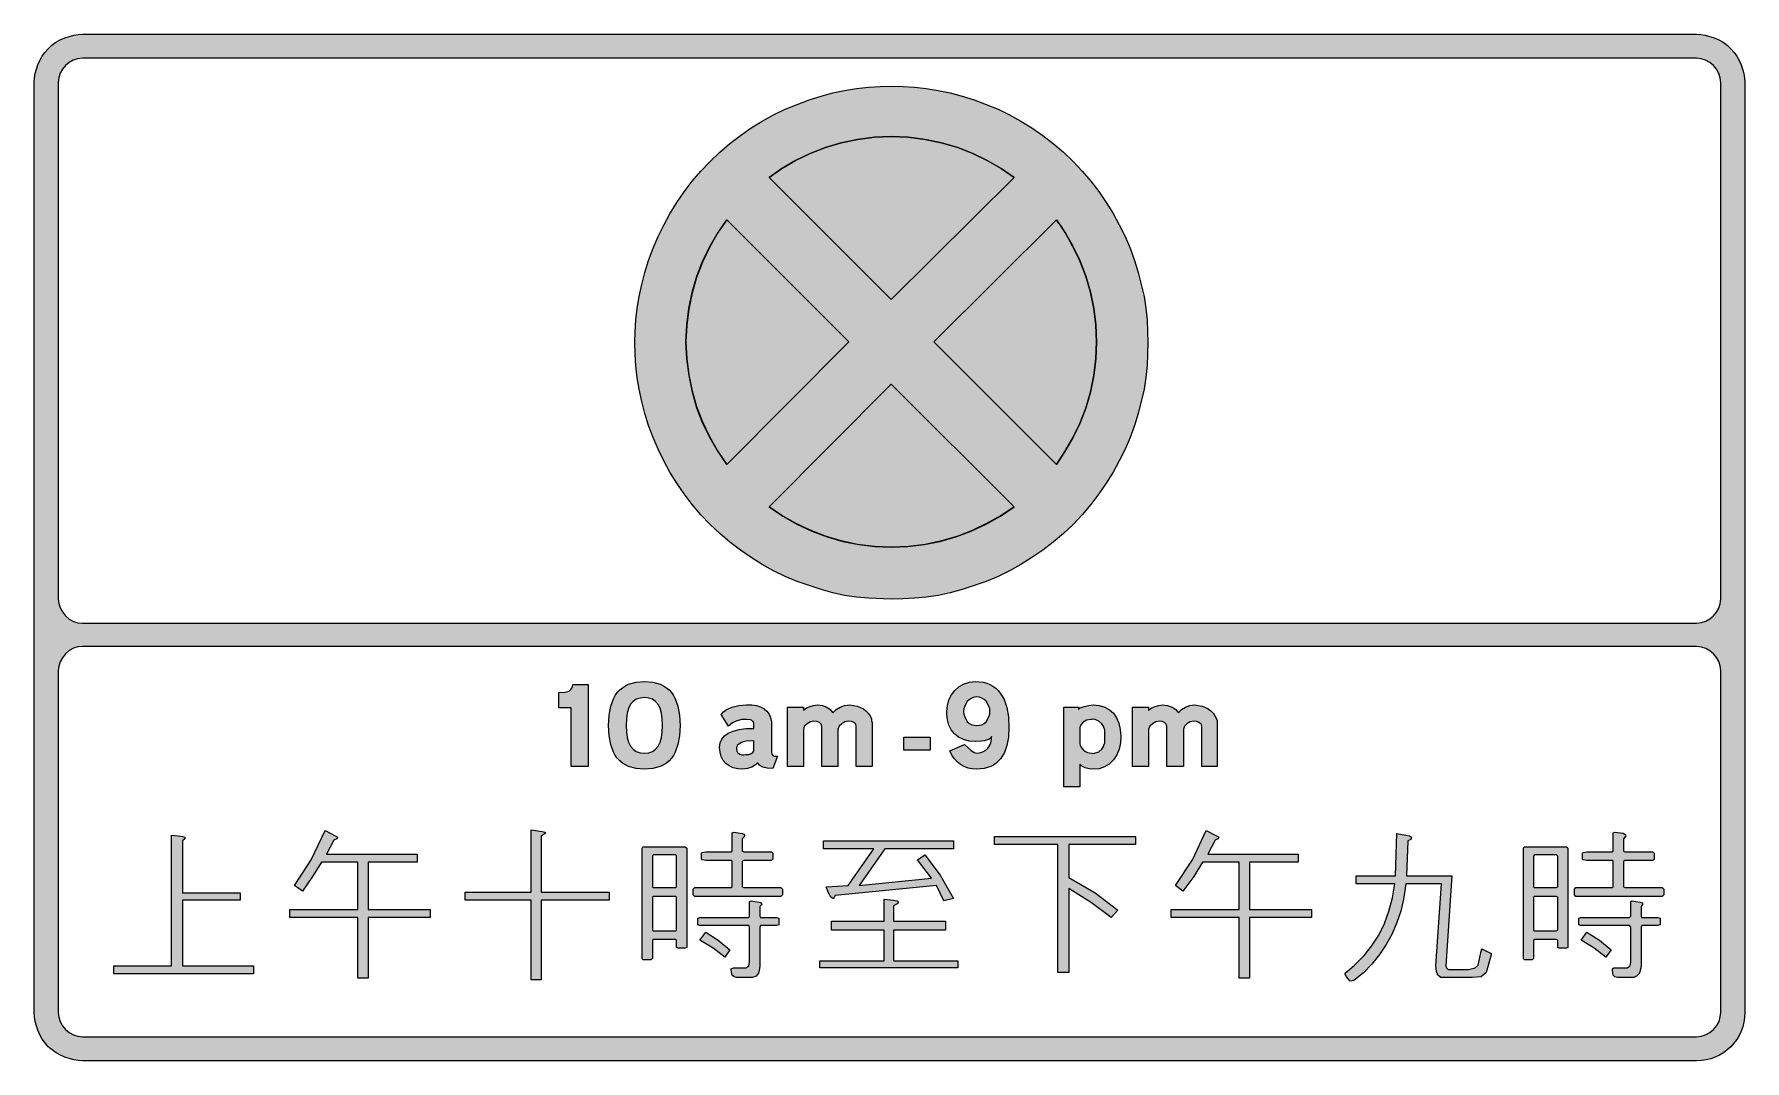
# Model space of a CAD drawing. Header units: metres. Extents: x 74 to 495, y 10 to 262.
import ezdxf

# ---------------------------------------------------------------- set-up
doc = ezdxf.new("R2010")
doc.units = ezdxf.units.M
for name, color, linetype, true_color in [('FILL_BLACK_000000', 7, 'Continuous', 0x000000), ('FILL_PINK_E1E1E1', 7, 'Continuous', 0xe1e1e1), ('STROKE_BLACK_000000', 7, 'Continuous', 0x000000)]:
    doc.layers.add(name, color=color, linetype=linetype, true_color=true_color)

msp = doc.modelspace()

# ---------------------------------------------------------------- hatches: boundary and pattern name
at = {"layer": 'FILL_BLACK_000000', "true_color": 0x000000}
h = msp.add_hatch(color=7, dxfattribs=at)
h.dxf.hatch_style = 1
h.paths.add_polyline_path([(485.64, 262.19), (487.8, 261.54), (488.95, 261.07), (490.01, 260.46), (490.99, 259.72), (491.94, 258.84), (492.71, 257.97), (493.4, 257), (493.99, 255.95), (494.46, 254.88), (495.11, 252.72), (495.3, 251.64), (495.36, 250.56), (495.36, 21.42), (495.3, 20.22), (495.13, 19.06), (494.85, 17.94), (494.46, 16.85), (493.97, 15.81), (493.39, 14.81), (491.94, 12.96), (490.09, 11.51), (489.09, 10.93), (488.05, 10.44), (486.96, 10.05), (485.84, 9.77), (484.68, 9.6), (483.48, 9.54), (85.86, 9.54), (84.78, 9.6), (83.7, 9.79), (81.54, 10.44), (80.46, 10.91), (79.4, 11.5), (77.4, 12.96), (75.94, 14.9), (75.35, 15.95), (74.88, 17.1), (74.23, 19.26), (74.04, 20.34), (73.98, 21.42), (73.98, 250.56), (74.04, 251.64), (74.23, 252.72), (74.88, 254.88), (75.35, 255.95), (75.94, 257), (76.63, 257.97), (77.4, 258.84), (78.35, 259.72), (79.34, 260.46), (80.39, 261.07), (81.54, 261.54), (83.7, 262.19), (84.78, 262.38), (85.86, 262.44), (483.48, 262.44), (484.56, 262.38), (485.64, 262.19)])
h.paths.add_polyline_path([(83.59, 256.01), (82.59, 255.44), (81.72, 254.7), (80.91, 253.83), (80.35, 252.83), (80.02, 251.74), (79.92, 250.56), (79.92, 123.3), (80.02, 122.22), (80.35, 121.16), (80.91, 120.14), (81.72, 119.16), (82.62, 118.35), (83.66, 117.79), (84.76, 117.46), (85.86, 117.36), (483.48, 117.36), (484.66, 117.49), (485.75, 117.86), (486.75, 118.42), (487.62, 119.16), (488.43, 120.03), (488.99, 121.03), (489.32, 122.12), (489.42, 123.3), (489.42, 250.56), (489.32, 251.66), (488.99, 252.77), (488.43, 253.8), (487.62, 254.7), (486.72, 255.51), (485.69, 256.07), (484.58, 256.4), (483.48, 256.5), (85.86, 256.5), (84.68, 256.37), (83.59, 256.01)], flags=16)
h.paths.add_polyline_path([(84.76, 111.5), (83.66, 111.17), (82.62, 110.61), (81.72, 109.8), (80.91, 108.82), (80.35, 107.8), (80.02, 106.74), (79.92, 105.66), (79.92, 21.42), (80.02, 20.32), (80.35, 19.22), (80.91, 18.18), (81.72, 17.28), (82.62, 16.47), (83.66, 15.91), (84.76, 15.58), (85.86, 15.48), (483.48, 15.48), (484.58, 15.58), (485.69, 15.91), (486.72, 16.47), (487.62, 17.28), (488.1, 17.72), (488.48, 18.2), (489.06, 19.26), (489.31, 20.34), (489.42, 21.42), (489.42, 105.66), (489.32, 106.84), (488.99, 107.93), (488.43, 108.93), (487.62, 109.8), (486.75, 110.54), (485.75, 111.11), (484.66, 111.47), (483.48, 111.6), (85.86, 111.6), (84.76, 111.5)], flags=16)
h = msp.add_hatch(color=7, dxfattribs=at)
h.dxf.hatch_style = 1
h.paths.add_polyline_path([(345.89, 169.02), (345, 166.05), (343.98, 163.08), (342.7, 160.2), (341.28, 157.35), (339.73, 154.56), (338.04, 151.83), (336.22, 149.17), (334.26, 146.58), (332.17, 144.07), (329.94, 141.66), (327.53, 139.43), (325.02, 137.31), (322.43, 135.34), (319.77, 133.49), (317.04, 131.79), (314.25, 130.24), (311.4, 128.85), (308.52, 127.62), (302.58, 125.64), (299.61, 124.84), (296.64, 124.2), (293.7, 123.76), (290.81, 123.48), (287.96, 123.34), (285.12, 123.3), (279.5, 123.48), (276.56, 123.76), (273.6, 124.2), (270.73, 124.84), (267.82, 125.64), (261.9, 127.62), (258.96, 128.85), (256.1, 130.24), (253.3, 131.79), (250.58, 133.49), (247.94, 135.34), (245.37, 137.31), (242.88, 139.43), (240.48, 141.66), (238.19, 144.07), (236.06, 146.58), (234.08, 149.17), (232.25, 151.83), (230.57, 154.56), (229.04, 157.35), (227.66, 160.2), (226.44, 163.08), (225.32, 166.05), (224.39, 169.02), (223.63, 171.99), (223.02, 174.96), (222.55, 177.82), (222.21, 180.72), (222.01, 183.62), (221.94, 186.48), (222.01, 189.24), (222.21, 192.08), (222.55, 194.96), (223.02, 197.82), (223.63, 200.79), (224.39, 203.76), (225.32, 206.73), (226.44, 209.7), (227.66, 212.58), (229.04, 215.43), (230.57, 218.22), (232.25, 220.95), (234.08, 223.61), (236.06, 226.2), (238.19, 228.71), (240.48, 231.12), (242.88, 233.41), (245.37, 235.54), (247.94, 237.52), (250.58, 239.36), (253.3, 241.03), (256.1, 242.56), (258.96, 243.94), (261.9, 245.16), (264.87, 246.28), (267.82, 247.21), (270.73, 247.97), (273.6, 248.58), (276.56, 249.05), (279.5, 249.39), (282.36, 249.59), (285.12, 249.66), (287.96, 249.59), (290.81, 249.39), (293.7, 249.05), (296.64, 248.58), (299.61, 247.97), (302.58, 247.21), (305.55, 246.28), (308.52, 245.16), (311.4, 243.94), (314.25, 242.56), (317.04, 241.03), (319.77, 239.36), (322.43, 237.52), (325.02, 235.54), (327.53, 233.41), (329.94, 231.12), (332.17, 228.72), (334.26, 226.23), (336.22, 223.66), (338.04, 221.02), (339.73, 218.3), (341.28, 215.5), (342.7, 212.64), (343.98, 209.7), (345, 206.73), (345.89, 203.76), (347.4, 197.82), (347.84, 194.96), (348.12, 192.08), (348.3, 186.48), (348.26, 183.64), (348.12, 180.79), (347.84, 177.9), (347.4, 174.96), (345.89, 169.02)])
h.paths.add_polyline_path([(297.52, 235.65), (293.45, 236.5), (289.3, 237.05), (285.12, 237.24), (280.94, 237.05), (276.82, 236.5), (272.79, 235.65), (268.92, 234.54), (265.11, 233.06), (261.52, 231.32), (258.16, 229.35), (255.06, 227.16), (285.12, 197.1), (315.36, 227.16), (312.16, 229.35), (308.77, 231.32), (305.21, 233.06), (301.5, 234.54), (297.52, 235.65)], flags=16)
h.paths.add_polyline_path([(240.31, 209.9), (238.58, 206.26), (237.15, 202.5), (236.02, 198.64), (235.2, 194.7), (234.71, 190.7), (234.54, 186.66), (234.71, 182.57), (235.2, 178.54), (236.02, 174.59), (237.15, 170.73), (238.58, 166.97), (240.31, 163.32), (242.33, 159.8), (244.62, 156.42), (274.68, 186.66), (244.62, 216.72), (242.33, 213.39), (240.31, 209.9)], flags=16)
h.paths.add_polyline_path([(261.88, 141.7), (265.52, 140), (269.28, 138.6), (273.14, 137.5), (277.08, 136.72), (281.08, 136.24), (285.12, 136.08), (289.21, 136.24), (293.24, 136.72), (297.19, 137.5), (301.05, 138.6), (304.81, 140), (308.46, 141.7), (311.98, 143.69), (315.36, 145.98), (285.12, 176.22), (255.06, 145.98), (258.39, 143.69), (261.88, 141.7)], flags=16)
h.paths.add_polyline_path([(329.81, 163.01), (331.52, 166.57), (333, 170.28), (334.18, 174.26), (335.03, 178.34), (335.53, 182.48), (335.7, 186.66), (335.53, 190.81), (335.03, 194.9), (334.18, 198.91), (333, 202.86), (331.52, 206.62), (329.76, 210.24), (327.96, 213.66), (326.88, 215.28), (326.34, 216), (325.98, 216.36), (325.98, 216.54), (325.8, 216.54), (325.8, 216.72), (295.56, 186.66), (325.8, 156.42), (327.89, 159.62), (329.81, 163.01)], flags=16)
h = msp.add_hatch(color=7, dxfattribs=at)
h.dxf.hatch_style = 1
h.paths.add_polyline_path([(203.22, 96.48), (203.22, 100.26), (204.68, 100.37), (205.74, 100.62), (206.11, 100.92), (206.39, 101.3), (206.58, 101.73), (206.64, 102.24), (210.42, 102.24), (210.42, 82.08), (206.28, 82.08), (206.28, 96.48), (203.22, 96.48)])
h = msp.add_hatch(color=7, dxfattribs=at)
h.dxf.hatch_style = 1
h.paths.add_polyline_path([(216, 96.89), (216.68, 98.74), (217.11, 99.54), (217.62, 100.26), (218.2, 100.89), (218.86, 101.44), (219.6, 101.91), (220.41, 102.29), (222.23, 102.79), (224.28, 102.96), (226.33, 102.79), (228.15, 102.29), (228.96, 101.91), (229.7, 101.44), (230.36, 100.89), (230.94, 100.26), (231.45, 99.54), (231.89, 98.74), (232.56, 96.89), (232.97, 94.69), (233.1, 92.16), (232.97, 89.63), (232.56, 87.44), (231.89, 85.58), (231.45, 84.78), (230.94, 84.06), (230.36, 83.43), (229.7, 82.88), (228.96, 82.41), (228.15, 82.04), (226.33, 81.53), (224.28, 81.36), (222.23, 81.53), (220.41, 82.04), (219.6, 82.41), (218.86, 82.88), (218.2, 83.43), (217.62, 84.06), (217.11, 84.78), (216.68, 85.58), (216, 87.44), (215.6, 89.63), (215.46, 92.16), (215.6, 94.69), (216, 96.89)])
h.paths.add_polyline_path([(220.05, 89.19), (220.4, 88.02), (220.88, 87.05), (221.51, 86.3), (222.29, 85.76), (223.21, 85.43), (224.28, 85.32), (225.35, 85.43), (226.27, 85.76), (227.05, 86.3), (227.68, 87.05), (228.16, 88.02), (228.51, 89.19), (228.71, 90.57), (228.78, 92.16), (228.71, 93.8), (228.51, 95.2), (228.16, 96.38), (227.68, 97.34), (227.05, 98.07), (226.27, 98.59), (225.35, 98.9), (224.28, 99), (223.24, 98.9), (222.3, 98.6), (221.5, 98.09), (220.86, 97.38), (220.39, 96.36), (220.05, 95.18), (219.85, 93.79), (219.78, 92.16), (219.85, 90.57), (220.05, 89.19)], flags=16)
h = msp.add_hatch(color=7, dxfattribs=at)
h.dxf.hatch_style = 1
h.paths.add_polyline_path([(298.93, 97.05), (299.32, 98.46), (299.94, 99.73), (300.78, 100.8), (301.82, 101.75), (303.03, 102.42), (304.37, 102.83), (305.82, 102.96), (307.74, 102.79), (308.61, 102.57), (309.42, 102.26), (310.16, 101.86), (310.83, 101.37), (311.43, 100.77), (311.94, 100.08), (312.45, 99.35), (312.89, 98.53), (313.56, 96.59), (313.97, 94.28), (314.1, 91.62), (313.97, 89.27), (313.6, 87.21), (312.97, 85.45), (312.1, 83.99), (310.98, 82.85), (310.33, 82.4), (309.62, 82.03), (308.02, 81.53), (306.18, 81.36), (305.07, 81.44), (304.03, 81.66), (303.06, 82.02), (302.18, 82.53), (301.37, 83.17), (300.66, 83.94), (300.04, 84.84), (299.52, 85.86), (303.12, 87.48), (303.93, 86.69), (304.74, 86.04), (305.55, 85.48), (306.36, 85.32), (307.13, 85.49), (307.82, 85.75), (308.41, 86.1), (308.88, 86.58), (309.31, 87.14), (309.6, 87.84), (309.76, 88.65), (309.78, 89.46), (309.71, 89.19), (309.49, 88.94), (309.1, 88.73), (308.52, 88.56), (307.95, 88.35), (307.31, 88.25), (305.82, 88.2), (304.28, 88.32), (302.9, 88.69), (301.7, 89.27), (300.69, 90.07), (299.88, 91.06), (299.29, 92.22), (298.92, 93.56), (298.8, 95.04), (298.8, 95.58), (298.93, 97.05)])
h.paths.add_polyline_path([(309.17, 96.91), (308.52, 98.1), (307.98, 98.57), (307.42, 98.91), (306.82, 99.11), (306.18, 99.18), (305.54, 99.11), (304.94, 98.91), (304.38, 98.57), (303.84, 98.1), (303.19, 96.91), (303, 96.25), (302.94, 95.58), (303, 94.91), (303.19, 94.25), (303.84, 93.06), (304.38, 92.62), (304.94, 92.34), (305.54, 92.2), (306.18, 92.16), (306.82, 92.2), (307.42, 92.34), (307.98, 92.62), (308.52, 93.06), (309.17, 94.25), (309.36, 94.91), (309.42, 95.58), (309.36, 96.25), (309.17, 96.91)], flags=16)
h = msp.add_hatch(color=7, dxfattribs=at)
h.dxf.hatch_style = 1
h.paths.add_polyline_path([(251.28, 92.7), (251.1, 93.11), (250.92, 93.24), (250.64, 93.45), (250.34, 93.56), (249.48, 93.6), (248.27, 93.6), (247.1, 93.33), (245.99, 92.79), (244.98, 91.98), (243.18, 94.86), (243.75, 95.47), (244.4, 95.96), (245.1, 96.35), (245.88, 96.66), (247.55, 97.07), (249.48, 97.2), (250.76, 97.19), (251.9, 97.03), (252.9, 96.73), (253.76, 96.28), (254.45, 95.68), (255, 94.95), (255.38, 94.07), (255.6, 93.06), (255.6, 85.5), (255.65, 85.14), (255.96, 84.78), (256.37, 84.62), (257.04, 84.6), (255.96, 81.54), (254.5, 81.65), (253.44, 81.9), (252.96, 82.09), (252.61, 82.37), (252.18, 82.98), (251.67, 82.42), (250.79, 81.9), (249.7, 81.51), (248.58, 81.36), (247.3, 81.45), (246.16, 81.72), (245.18, 82.17), (244.35, 82.78), (243.69, 83.55), (243.21, 84.47), (242.92, 85.55), (242.82, 86.76), (242.95, 87.84), (243.36, 88.78), (244.03, 89.59), (244.96, 90.25), (246.15, 90.77), (247.6, 91.14), (249.31, 91.36), (251.28, 91.44), (251.28, 91.98), (251.28, 92.7)])
h.paths.add_polyline_path([(249.39, 88.25), (248.65, 88.08), (248.04, 87.84), (247.23, 87.28), (247.03, 86.95), (246.96, 86.58), (247.1, 85.82), (247.26, 85.52), (247.5, 85.32), (247.83, 85.09), (248.27, 84.94), (248.77, 84.89), (249.3, 84.96), (250.01, 85.02), (250.56, 85.21), (250.97, 85.49), (251.28, 85.86), (251.28, 88.38), (249.39, 88.25)], flags=16)
h = msp.add_hatch(color=7, dxfattribs=at)
h.dxf.hatch_style = 1
h.paths.add_polyline_path([(276.35, 92.48), (275.96, 92.88), (275.34, 93.14), (274.5, 93.24), (273.68, 93.06), (272.9, 92.59), (272.3, 91.95), (271.98, 91.26), (271.98, 82.08), (268.02, 82.08), (268.02, 91.98), (267.86, 92.48), (267.44, 92.88), (266.81, 93.14), (266.04, 93.24), (265.19, 93.06), (264.38, 92.59), (263.76, 91.95), (263.58, 91.6), (263.52, 91.26), (263.52, 82.08), (259.56, 82.08), (259.56, 96.66), (263.52, 96.66), (263.52, 95.94), (264.26, 96.46), (265.14, 96.84), (265.97, 97.09), (266.94, 97.2), (268.19, 97.07), (269.24, 96.68), (270.08, 96.06), (270.72, 95.22), (271.57, 96.06), (272.52, 96.68), (273.61, 97.07), (274.86, 97.2), (276.72, 96.89), (277.52, 96.61), (278.24, 96.23), (278.87, 95.76), (279.42, 95.2), (279.88, 94.54), (280.26, 93.78), (280.26, 93.42), (280.26, 93.24), (280.35, 93.08), (280.44, 93.06), (280.44, 92.7), (280.44, 82.08), (276.48, 82.08), (276.48, 91.98), (276.35, 92.48)])
h = msp.add_hatch(color=7, dxfattribs=at)
h.dxf.hatch_style = 1
h.paths.add_polyline_path([(327.6, 77.04), (327.6, 96.66), (331.2, 96.66), (331.2, 96.12), (331.65, 96.48), (332.64, 96.84), (333.79, 97.09), (334.8, 97.2), (336.33, 97.07), (337.69, 96.67), (338.86, 96.03), (339.84, 95.15), (340.61, 94.04), (341.18, 92.72), (341.52, 91.19), (341.64, 89.46), (341.54, 87.85), (341.21, 86.31), (340.65, 84.9), (339.84, 83.7), (338.8, 82.65), (337.61, 81.92), (336.32, 81.5), (334.98, 81.36), (333.89, 81.46), (332.87, 81.72), (332.04, 82.12), (331.56, 82.62), (331.56, 77.04), (327.6, 77.04)])
h.paths.add_polyline_path([(331.81, 86.85), (332.46, 86.04), (332.92, 85.7), (333.45, 85.48), (334.44, 85.32), (334.77, 85.25), (335.21, 85.3), (336.24, 85.68), (337.01, 86.33), (337.5, 87.12), (337.5, 87.3), (337.68, 87.84), (337.68, 91.08), (337.5, 91.62), (337.5, 91.8), (337.01, 92.59), (336.24, 93.24), (335.3, 93.62), (334.92, 93.67), (334.62, 93.6), (334.26, 93.6), (333.23, 93.42), (332.37, 92.95), (331.78, 92.31), (331.56, 91.62), (331.56, 87.66), (331.62, 87.26), (331.81, 86.85)], flags=16)
h = msp.add_hatch(color=7, dxfattribs=at)
h.dxf.hatch_style = 1
h.paths.add_polyline_path([(365.4, 92.7), (365.4, 82.08), (361.62, 82.08), (361.62, 91.98), (361.44, 92.52), (361.17, 92.63), (360.9, 92.88), (360.34, 93.13), (359.64, 93.24), (358.71, 93.06), (357.91, 92.59), (357.34, 91.95), (357.12, 91.26), (357.12, 82.08), (352.98, 82.08), (352.98, 91.98), (352.83, 92.48), (352.42, 92.88), (351.84, 93.14), (351.18, 93.24), (350.25, 93.06), (349.43, 92.59), (348.8, 91.95), (348.48, 91.26), (348.48, 82.08), (344.52, 82.08), (344.52, 96.66), (348.48, 96.66), (348.48, 95.94), (349.29, 96.46), (350.1, 96.84), (351, 97.09), (351.9, 97.2), (353.18, 97.07), (354.29, 96.68), (355.19, 96.06), (355.86, 95.22), (356.63, 96.06), (357.57, 96.68), (358.64, 97.07), (359.82, 97.2), (361.68, 96.89), (362.48, 96.61), (363.2, 96.23), (363.83, 95.76), (364.38, 95.2), (364.84, 94.54), (365.22, 93.78), (365.24, 93.53), (365.4, 93.42), (365.4, 93.35), (365.4, 93.24), (365.4, 93.17), (365.4, 93.06), (365.4, 92.7)])
h = msp.add_hatch(color=7, dxfattribs=at)
h.dxf.hatch_style = 1
h.paths.add_polyline_path([(294.66, 89.28), (294.66, 86.04), (288.18, 86.04), (288.18, 89.28), (294.66, 89.28)])
h = msp.add_hatch(color=7, dxfattribs=at)
h.dxf.hatch_style = 1
h.paths.add_polyline_path([(93.6, 32.94), (107.82, 32.94), (107.82, 65.16), (109.44, 64.98), (110.52, 64.8), (111.06, 64.62), (111.06, 64.26), (110.52, 63.72), (110.52, 50.94), (124.74, 50.94), (124.74, 49.14), (110.52, 49.14), (110.52, 32.94), (127.98, 32.94), (127.98, 30.96), (93.6, 30.96), (93.6, 32.94)])
h = msp.add_hatch(color=7, dxfattribs=at)
h.dxf.hatch_style = 1
h.paths.add_polyline_path([(156.24, 29.88), (153.72, 29.88), (153.72, 44.82), (136.98, 44.82), (136.98, 46.8), (153.72, 46.8), (153.72, 58.5), (144.72, 58.5), (142.56, 54.9), (140.04, 51.3), (138.06, 52.74), (142.2, 59.04), (145.62, 66.24), (147.06, 65.52), (148.14, 64.98), (148.68, 64.62), (148.5, 64.26), (147.78, 63.9), (145.98, 60.48), (168.3, 60.48), (168.3, 58.5), (156.24, 58.5), (156.24, 46.8), (171.54, 46.8), (171.54, 44.82), (156.24, 44.82), (156.24, 29.88)])
h = msp.add_hatch(color=7, dxfattribs=at)
h.dxf.hatch_style = 1
h.paths.add_polyline_path([(198.9, 49.14), (198.9, 29.52), (196.38, 29.52), (196.38, 49.14), (180.18, 49.14), (180.18, 51.12), (196.38, 51.12), (196.38, 66.42), (199.08, 66.06), (199.8, 65.88), (199.98, 65.7), (199.62, 65.34), (198.9, 64.98), (198.9, 51.12), (215.64, 51.12), (215.64, 49.14), (198.9, 49.14)])
h = msp.add_hatch(color=7, dxfattribs=at)
h.dxf.hatch_style = 1
h.paths.add_polyline_path([(257.94, 52.2), (258.3, 51.84), (258.3, 50.4), (257.94, 50.04), (236.7, 50.04), (236.34, 50.4), (236.34, 51.84), (236.7, 52.2), (245.7, 52.2), (245.88, 52.38), (245.88, 58.68), (245.7, 58.86), (239.4, 58.86), (238.5, 59.04), (238.32, 59.22), (238.32, 60.66), (238.5, 60.84), (239.4, 61.02), (245.7, 61.02), (245.88, 61.2), (245.88, 65.7), (246.42, 65.88), (248.38, 65.56), (248.78, 65.38), (248.98, 65.11), (248.88, 64.75), (248.4, 64.26), (248.4, 61.2), (248.76, 61.02), (255.6, 61.02), (255.96, 60.66), (255.96, 59.22), (255.6, 58.86), (248.76, 58.86), (248.4, 58.68), (248.4, 52.38), (248.76, 52.2), (257.94, 52.2)])
h = msp.add_hatch(color=7, dxfattribs=at)
h.dxf.hatch_style = 1
h.paths.add_polyline_path([(293.4, 60.3), (297.18, 55.26), (300.42, 49.5), (298.08, 48.96), (296.28, 52.74), (271.26, 50.22), (270.9, 49.5), (270.72, 49.5), (270.18, 49.86), (269.64, 50.94), (269.1, 52.38), (274.5, 52.74), (280.8, 61.74), (268.38, 61.74), (268.38, 63.72), (300.42, 63.72), (300.42, 61.74), (283.5, 61.74), (277.2, 52.74), (295.02, 54.54), (291.6, 59.04), (293.4, 60.3)])
h = msp.add_hatch(color=7, dxfattribs=at)
h.dxf.hatch_style = 1
h.paths.add_polyline_path([(328.86, 31.32), (326.16, 31.32), (326.16, 62.82), (310.5, 62.82), (310.5, 64.8), (345.24, 64.8), (345.24, 62.82), (328.86, 62.82), (328.86, 54.72), (335.34, 50.94), (340.92, 46.62), (339.3, 44.82), (334.44, 48.42), (328.86, 52.02), (328.86, 31.32)])
h = msp.add_hatch(color=7, dxfattribs=at)
h.dxf.hatch_style = 1
h.paths.add_polyline_path([(373.32, 29.88), (370.8, 29.88), (370.8, 44.82), (354.06, 44.82), (354.06, 46.8), (370.8, 46.8), (370.8, 58.5), (361.8, 58.5), (359.64, 54.9), (356.94, 51.3), (355.14, 52.74), (359.28, 59.04), (362.7, 66.24), (365.22, 64.98), (365.76, 64.62), (365.58, 64.26), (364.86, 63.9), (363.06, 60.48), (385.38, 60.48), (385.38, 58.5), (373.32, 58.5), (373.32, 46.8), (388.62, 46.8), (388.62, 44.82), (373.32, 44.82), (373.32, 29.88)])
h = msp.add_hatch(color=7, dxfattribs=at)
h.dxf.hatch_style = 1
h.paths.add_polyline_path([(420.48, 30.06), (419.76, 30.6), (419.4, 31.5), (419.22, 32.94), (420.66, 53.1), (411.84, 53.1), (411.3, 49.32), (410.59, 46.41), (409.65, 43.57), (408.47, 40.81), (407.05, 38.18), (405.4, 35.69), (403.51, 33.37), (401.4, 31.24), (399.06, 29.34), (398.16, 29.16), (397.26, 30.24), (396.9, 30.78), (396.9, 31.14), (399.24, 33.12), (401.58, 35.46), (403.38, 37.8), (405.18, 40.5), (406.62, 43.38), (407.7, 46.44), (408.6, 49.68), (409.14, 53.1), (399.6, 53.1), (399.6, 55.08), (409.32, 55.08), (409.68, 65.52), (411.84, 65.16), (412.74, 64.98), (413.28, 64.62), (413.1, 64.08), (412.38, 63.72), (412.02, 55.08), (423.18, 55.08), (421.74, 32.94), (421.92, 32.4), (422.28, 32.04), (427.32, 32.04), (428.94, 32.4), (429.66, 33.12), (430.38, 36.54), (430.56, 37.08), (432.9, 36), (432.9, 35.64), (431.64, 31.32), (430.38, 30.24), (428.22, 30.06), (421.56, 30.06), (420.48, 30.06)])
h = msp.add_hatch(color=7, dxfattribs=at)
h.dxf.hatch_style = 1
h.paths.add_polyline_path([(475.02, 52.2), (475.38, 51.84), (475.38, 50.4), (475.02, 50.04), (453.78, 50.04), (453.42, 50.4), (453.42, 51.84), (453.78, 52.2), (462.78, 52.2), (462.96, 52.38), (462.96, 58.68), (462.78, 58.86), (456.48, 58.86), (455.58, 59.04), (455.4, 59.22), (455.4, 60.66), (455.58, 60.84), (456.48, 61.02), (462.78, 61.02), (462.96, 61.2), (462.96, 65.7), (463.32, 65.88), (465.38, 65.59), (465.82, 65.4), (466.06, 65.13), (465.97, 64.76), (465.48, 64.26), (465.48, 61.2), (465.84, 61.02), (472.68, 61.02), (473.04, 60.66), (473.04, 59.22), (472.68, 58.86), (465.84, 58.86), (465.48, 58.68), (465.48, 52.38), (465.84, 52.2), (475.02, 52.2)])
h = msp.add_hatch(color=7, dxfattribs=at)
h.dxf.hatch_style = 1
h.paths.add_polyline_path([(226.26, 39.24), (226.26, 34.74), (225.9, 34.38), (223.92, 34.38), (223.74, 34.74), (223.74, 61.92), (223.92, 62.28), (234.36, 62.28), (234.72, 61.92), (234.72, 37.44), (234.36, 37.26), (232.56, 37.26), (232.2, 37.44), (232.2, 39.24), (232.02, 39.42), (226.44, 39.42), (226.26, 39.24)])
h.paths.add_polyline_path([(232.02, 50.04), (226.44, 50.04), (226.26, 49.86), (226.26, 41.76), (226.44, 41.58), (232.02, 41.58), (232.2, 41.76), (232.2, 49.86), (232.02, 50.04)], flags=16)
h.paths.add_polyline_path([(232.2, 59.94), (232.02, 60.3), (226.44, 60.3), (226.26, 59.94), (226.26, 52.38), (226.44, 52.2), (232.02, 52.2), (232.2, 52.38), (232.2, 59.94)], flags=16)
h = msp.add_hatch(color=7, dxfattribs=at)
h.dxf.hatch_style = 1
h.paths.add_polyline_path([(443.34, 34.74), (442.98, 34.38), (441, 34.38), (440.82, 34.74), (440.82, 61.92), (441, 62.28), (451.44, 62.28), (451.8, 61.92), (451.8, 37.44), (451.44, 37.26), (449.64, 37.26), (449.28, 37.44), (449.28, 39.24), (448.92, 39.42), (443.52, 39.42), (443.34, 39.24), (443.34, 34.74)])
h.paths.add_polyline_path([(443.52, 41.58), (448.92, 41.58), (449.28, 41.76), (449.28, 49.86), (448.92, 50.04), (443.52, 50.04), (443.34, 49.86), (443.34, 41.76), (443.52, 41.58)], flags=16)
h.paths.add_polyline_path([(443.52, 60.3), (443.34, 59.94), (443.34, 52.38), (443.52, 52.2), (448.92, 52.2), (449.28, 52.38), (449.28, 59.94), (448.92, 60.3), (443.52, 60.3)], flags=16)
h = msp.add_hatch(color=7, dxfattribs=at)
h.dxf.hatch_style = 1
h.paths.add_polyline_path([(252.72, 42.48), (252.72, 32.76), (252.54, 31.86), (252.36, 31.14), (251.82, 30.42), (250.92, 30.06), (246.96, 30.06), (246.42, 30.24), (245.88, 30.6), (245.7, 31.86), (245.7, 32.22), (246.24, 32.4), (249.3, 32.4), (250.02, 32.94), (250.2, 33.84), (250.2, 42.48), (250.02, 42.84), (237.96, 42.84), (237.42, 43.02), (237.42, 44.64), (237.96, 44.82), (250.02, 44.82), (250.2, 45.18), (250.2, 48.78), (250.56, 48.96), (251.46, 48.78), (252.54, 48.6), (253.08, 48.42), (253.26, 48.06), (252.72, 47.52), (252.72, 45.18), (252.9, 44.82), (256.86, 44.82), (257.4, 44.64), (257.4, 43.02), (256.86, 42.84), (252.9, 42.84), (252.72, 42.48)])
h = msp.add_hatch(color=7, dxfattribs=at)
h.dxf.hatch_style = 1
h.paths.add_polyline_path([(285.66, 34.2), (301.5, 34.2), (301.5, 32.4), (267.48, 32.4), (267.48, 34.2), (283.32, 34.2), (283.32, 41.76), (270.36, 41.76), (270.36, 43.92), (283.32, 43.92), (283.32, 49.32), (285.66, 49.14), (286.56, 48.96), (286.92, 48.6), (286.56, 48.24), (285.66, 47.7), (285.66, 43.92), (298.44, 43.92), (298.44, 41.76), (285.66, 41.76), (285.66, 34.2)])
h = msp.add_hatch(color=7, dxfattribs=at)
h.dxf.hatch_style = 1
h.paths.add_polyline_path([(467.28, 42.48), (466.92, 42.84), (454.86, 42.84), (454.5, 43.02), (454.5, 44.64), (454.86, 44.82), (466.92, 44.82), (467.28, 45.18), (467.28, 48.78), (467.64, 48.96), (468.54, 48.78), (469.62, 48.6), (470.16, 48.42), (470.16, 48.06), (469.8, 47.52), (469.8, 45.18), (469.98, 44.82), (473.94, 44.82), (474.48, 44.64), (474.48, 43.02), (473.94, 42.84), (469.98, 42.84), (469.8, 42.48), (469.8, 32.76), (469.62, 31.86), (469.44, 31.14), (468.72, 30.42), (468, 30.06), (464.04, 30.06), (463.32, 30.24), (462.96, 30.6), (462.78, 31.86), (462.78, 32.22), (463.14, 32.4), (466.38, 32.4), (467.1, 32.94), (467.28, 33.84), (467.28, 42.48)])
h = msp.add_hatch(color=7, dxfattribs=at)
h.dxf.hatch_style = 1
h.paths.add_polyline_path([(241.2, 37.26), (237.96, 39.24), (239.4, 41.22), (242.46, 39.24), (245.34, 36.9), (244.08, 35.1), (241.2, 37.26)])
h = msp.add_hatch(color=7, dxfattribs=at)
h.dxf.hatch_style = 1
h.paths.add_polyline_path([(455.04, 39.24), (456.48, 41.22), (459.54, 39.24), (462.42, 36.9), (461.16, 35.1), (458.28, 37.26), (455.04, 39.24)])
at = {"layer": 'FILL_PINK_E1E1E1', "true_color": 0xe1e1e1}
h = msp.add_hatch(color=7, dxfattribs=at)
h.dxf.hatch_style = 1
h.paths.add_polyline_path([(285.12, 197.1), (255.06, 227.16), (258.16, 229.35), (261.52, 231.32), (265.11, 233.06), (268.92, 234.54), (272.79, 235.65), (276.82, 236.5), (280.94, 237.05), (285.12, 237.24), (289.3, 237.05), (293.45, 236.5), (297.52, 235.65), (301.5, 234.54), (305.21, 233.06), (308.77, 231.32), (312.16, 229.35), (315.36, 227.16), (285.12, 197.1)])
h = msp.add_hatch(color=7, dxfattribs=at)
h.dxf.hatch_style = 1
h.paths.add_polyline_path([(242.43, 159.62), (240.46, 163.01), (238.72, 166.57), (237.24, 170.28), (236.13, 174.26), (235.28, 178.34), (234.73, 182.48), (234.54, 186.66), (234.71, 190.81), (235.21, 194.9), (236.06, 198.91), (237.24, 202.86), (238.72, 206.67), (240.46, 210.26), (242.43, 213.62), (244.62, 216.72), (274.68, 186.66), (244.62, 156.42), (242.43, 159.62)])
h = msp.add_hatch(color=7, dxfattribs=at)
h.dxf.hatch_style = 1
h.paths.add_polyline_path([(327.89, 213.62), (329.81, 210.26), (331.52, 206.67), (333, 202.86), (334.18, 198.91), (335.03, 194.9), (335.53, 190.81), (335.7, 186.66), (335.53, 182.48), (335.03, 178.34), (334.18, 174.26), (333, 170.28), (331.52, 166.57), (329.81, 163.01), (327.89, 159.62), (325.8, 156.42), (295.56, 186.66), (325.8, 216.72), (327.89, 213.62)])
h = msp.add_hatch(color=7, dxfattribs=at)
h.dxf.hatch_style = 1
h.paths.add_polyline_path([(312.16, 143.89), (308.77, 141.98), (305.21, 140.26), (301.5, 138.78), (297.52, 137.6), (293.45, 136.76), (289.3, 136.25), (285.12, 136.08), (280.94, 136.25), (276.82, 136.76), (272.79, 137.6), (268.92, 138.78), (265.11, 140.26), (261.52, 141.98), (258.16, 143.89), (255.06, 145.98), (285.12, 176.22), (315.36, 145.98), (312.16, 143.89)])

# ---------------------------------------------------------------- linework, layer by layer
at = {"layer": 'FILL_BLACK_000000', "lineweight": 0, "true_color": 0x000000}
for points in [[(485.64, 262.19), (487.8, 261.54), (488.95, 261.07), (490.01, 260.46), (490.99, 259.72), (491.94, 258.84), (492.71, 257.97), (493.4, 257), (493.99, 255.95), (494.46, 254.88), (495.11, 252.72), (495.3, 251.64), (495.36, 250.56), (495.36, 21.42), (495.3, 20.22), (495.13, 19.06), (494.85, 17.94), (494.46, 16.85), (493.97, 15.81), (493.39, 14.81), (491.94, 12.96), (490.09, 11.51), (489.09, 10.93), (488.05, 10.44), (486.96, 10.05), (485.84, 9.77), (484.68, 9.6), (483.48, 9.54), (85.86, 9.54), (84.78, 9.6), (83.7, 9.79), (81.54, 10.44), (80.46, 10.91), (79.4, 11.5), (77.4, 12.96), (75.94, 14.9), (75.35, 15.95), (74.88, 17.1), (74.23, 19.26), (74.04, 20.34), (73.98, 21.42), (73.98, 250.56), (74.04, 251.64), (74.23, 252.72), (74.88, 254.88), (75.35, 255.95), (75.94, 257), (76.63, 257.97), (77.4, 258.84), (78.35, 259.72), (79.34, 260.46), (80.39, 261.07), (81.54, 261.54), (83.7, 262.19), (84.78, 262.38), (85.86, 262.44), (483.48, 262.44), (484.56, 262.38)], [(83.59, 256.01), (82.59, 255.44), (81.72, 254.7), (80.91, 253.83), (80.35, 252.83), (80.02, 251.74), (79.92, 250.56), (79.92, 123.3), (80.02, 122.22), (80.35, 121.16), (80.91, 120.14), (81.72, 119.16), (82.62, 118.35), (83.66, 117.79), (84.76, 117.46), (85.86, 117.36), (483.48, 117.36), (484.66, 117.49), (485.75, 117.86), (486.75, 118.42), (487.62, 119.16), (488.43, 120.03), (488.99, 121.03), (489.32, 122.12), (489.42, 123.3), (489.42, 250.56), (489.32, 251.66), (488.99, 252.77), (488.43, 253.8), (487.62, 254.7), (486.72, 255.51), (485.69, 256.07), (484.58, 256.4), (483.48, 256.5), (85.86, 256.5), (84.68, 256.37)], [(345.89, 169.02), (345, 166.05), (343.98, 163.08), (342.7, 160.2), (341.28, 157.35), (339.73, 154.56), (338.04, 151.83), (336.22, 149.17), (334.26, 146.58), (332.17, 144.07), (329.94, 141.66), (327.53, 139.43), (325.02, 137.31), (322.43, 135.34), (319.77, 133.49), (317.04, 131.79), (314.25, 130.24), (311.4, 128.85), (308.52, 127.62), (302.58, 125.64), (299.61, 124.84), (296.64, 124.2), (293.7, 123.76), (290.81, 123.48), (287.96, 123.34), (285.12, 123.3), (279.5, 123.48), (276.56, 123.76), (273.6, 124.2), (270.73, 124.84), (267.82, 125.64), (261.9, 127.62), (258.96, 128.85), (256.1, 130.24), (253.3, 131.79), (250.58, 133.49), (247.94, 135.34), (245.37, 137.31), (242.88, 139.43), (240.48, 141.66), (238.19, 144.07), (236.06, 146.58), (234.08, 149.17), (232.25, 151.83), (230.57, 154.56), (229.04, 157.35), (227.66, 160.2), (226.44, 163.08), (225.32, 166.05), (224.39, 169.02), (223.63, 171.99), (223.02, 174.96), (222.55, 177.82), (222.21, 180.72), (222.01, 183.62), (221.94, 186.48), (222.01, 189.24), (222.21, 192.08), (222.55, 194.96), (223.02, 197.82), (223.63, 200.79), (224.39, 203.76), (225.32, 206.73), (226.44, 209.7), (227.66, 212.58), (229.04, 215.43), (230.57, 218.22), (232.25, 220.95), (234.08, 223.61), (236.06, 226.2), (238.19, 228.71), (240.48, 231.12), (242.88, 233.41), (245.37, 235.54), (247.94, 237.52), (250.58, 239.36), (253.3, 241.03), (256.1, 242.56), (258.96, 243.94), (261.9, 245.16), (264.87, 246.28), (267.82, 247.21), (270.73, 247.97), (273.6, 248.58), (276.56, 249.05), (279.5, 249.39), (282.36, 249.59), (285.12, 249.66), (287.96, 249.59), (290.81, 249.39), (293.7, 249.05), (296.64, 248.58), (299.61, 247.97), (302.58, 247.21), (305.55, 246.28), (308.52, 245.16), (311.4, 243.94), (314.25, 242.56), (317.04, 241.03), (319.77, 239.36), (322.43, 237.52), (325.02, 235.54), (327.53, 233.41), (329.94, 231.12), (332.17, 228.72), (334.26, 226.23), (336.22, 223.66), (338.04, 221.02), (339.73, 218.3), (341.28, 215.5), (342.7, 212.64), (343.98, 209.7), (345, 206.73), (345.89, 203.76), (347.4, 197.82), (347.84, 194.96), (348.12, 192.08), (348.3, 186.48), (348.26, 183.64), (348.12, 180.79), (347.84, 177.9), (347.4, 174.96)], [(297.52, 235.65), (293.45, 236.5), (289.3, 237.05), (285.12, 237.24), (280.94, 237.05), (276.82, 236.5), (272.79, 235.65), (268.92, 234.54), (265.11, 233.06), (261.52, 231.32), (258.16, 229.35), (255.06, 227.16), (285.12, 197.1), (315.36, 227.16), (312.16, 229.35), (308.77, 231.32), (305.21, 233.06), (301.5, 234.54)], [(240.31, 209.9), (238.58, 206.26), (237.15, 202.5), (236.02, 198.64), (235.2, 194.7), (234.71, 190.7), (234.54, 186.66), (234.71, 182.57), (235.2, 178.54), (236.02, 174.59), (237.15, 170.73), (238.58, 166.97), (240.31, 163.32), (242.33, 159.8), (244.62, 156.42), (274.68, 186.66), (244.62, 216.72), (242.33, 213.39)], [(329.81, 163.01), (331.52, 166.57), (333, 170.28), (334.18, 174.26), (335.03, 178.34), (335.53, 182.48), (335.7, 186.66), (335.53, 190.81), (335.03, 194.9), (334.18, 198.91), (333, 202.86), (331.52, 206.62), (329.76, 210.24), (327.96, 213.66), (326.88, 215.28), (326.34, 216), (325.98, 216.36), (325.98, 216.54), (325.8, 216.54), (325.8, 216.72), (295.56, 186.66), (325.8, 156.42), (327.89, 159.62)], [(261.88, 141.7), (265.52, 140), (269.28, 138.6), (273.14, 137.5), (277.08, 136.72), (281.08, 136.24), (285.12, 136.08), (289.21, 136.24), (293.24, 136.72), (297.19, 137.5), (301.05, 138.6), (304.81, 140), (308.46, 141.7), (311.98, 143.69), (315.36, 145.98), (285.12, 176.22), (255.06, 145.98), (258.39, 143.69)], [(84.76, 111.5), (83.66, 111.17), (82.62, 110.61), (81.72, 109.8), (80.91, 108.82), (80.35, 107.8), (80.02, 106.74), (79.92, 105.66), (79.92, 21.42), (80.02, 20.32), (80.35, 19.22), (80.91, 18.18), (81.72, 17.28), (82.62, 16.47), (83.66, 15.91), (84.76, 15.58), (85.86, 15.48), (483.48, 15.48), (484.58, 15.58), (485.69, 15.91), (486.72, 16.47), (487.62, 17.28), (488.1, 17.72), (488.48, 18.2), (489.06, 19.26), (489.31, 20.34), (489.42, 21.42), (489.42, 105.66), (489.32, 106.84), (488.99, 107.93), (488.43, 108.93), (487.62, 109.8), (486.75, 110.54), (485.75, 111.11), (484.66, 111.47), (483.48, 111.6), (85.86, 111.6)], [(203.22, 96.48), (203.22, 100.26), (204.68, 100.37), (205.74, 100.62), (206.11, 100.92), (206.39, 101.3), (206.58, 101.73), (206.64, 102.24), (210.42, 102.24), (210.42, 82.08), (206.28, 82.08), (206.28, 96.48)], [(216, 96.89), (216.68, 98.74), (217.11, 99.54), (217.62, 100.26), (218.2, 100.89), (218.86, 101.44), (219.6, 101.91), (220.41, 102.29), (222.23, 102.79), (224.28, 102.96), (226.33, 102.79), (228.15, 102.29), (228.96, 101.91), (229.7, 101.44), (230.36, 100.89), (230.94, 100.26), (231.45, 99.54), (231.89, 98.74), (232.56, 96.89), (232.97, 94.69), (233.1, 92.16), (232.97, 89.63), (232.56, 87.44), (231.89, 85.58), (231.45, 84.78), (230.94, 84.06), (230.36, 83.43), (229.7, 82.88), (228.96, 82.41), (228.15, 82.04), (226.33, 81.53), (224.28, 81.36), (222.23, 81.53), (220.41, 82.04), (219.6, 82.41), (218.86, 82.88), (218.2, 83.43), (217.62, 84.06), (217.11, 84.78), (216.68, 85.58), (216, 87.44), (215.6, 89.63), (215.46, 92.16), (215.6, 94.69)], [(298.93, 97.05), (299.32, 98.46), (299.94, 99.73), (300.78, 100.8), (301.82, 101.75), (303.03, 102.42), (304.37, 102.83), (305.82, 102.96), (307.74, 102.79), (308.61, 102.57), (309.42, 102.26), (310.16, 101.86), (310.83, 101.37), (311.43, 100.77), (311.94, 100.08), (312.45, 99.35), (312.89, 98.53), (313.56, 96.59), (313.97, 94.28), (314.1, 91.62), (313.97, 89.27), (313.6, 87.21), (312.97, 85.45), (312.1, 83.99), (310.98, 82.85), (310.33, 82.4), (309.62, 82.03), (308.02, 81.53), (306.18, 81.36), (305.07, 81.44), (304.03, 81.66), (303.06, 82.02), (302.18, 82.53), (301.37, 83.17), (300.66, 83.94), (300.04, 84.84), (299.52, 85.86), (303.12, 87.48), (303.93, 86.69), (304.74, 86.04), (305.55, 85.48), (306.36, 85.32), (307.13, 85.49), (307.82, 85.75), (308.41, 86.1), (308.88, 86.58), (309.31, 87.14), (309.6, 87.84), (309.76, 88.65), (309.78, 89.46), (309.71, 89.19), (309.49, 88.94), (309.1, 88.73), (308.52, 88.56), (307.95, 88.35), (307.31, 88.25), (305.82, 88.2), (304.28, 88.32), (302.9, 88.69), (301.7, 89.27), (300.69, 90.07), (299.88, 91.06), (299.29, 92.22), (298.92, 93.56), (298.8, 95.04), (298.8, 95.58)], [(220.05, 89.19), (220.4, 88.02), (220.88, 87.05), (221.51, 86.3), (222.29, 85.76), (223.21, 85.43), (224.28, 85.32), (225.35, 85.43), (226.27, 85.76), (227.05, 86.3), (227.68, 87.05), (228.16, 88.02), (228.51, 89.19), (228.71, 90.57), (228.78, 92.16), (228.71, 93.8), (228.51, 95.2), (228.16, 96.38), (227.68, 97.34), (227.05, 98.07), (226.27, 98.59), (225.35, 98.9), (224.28, 99), (223.24, 98.9), (222.3, 98.6), (221.5, 98.09), (220.86, 97.38), (220.39, 96.36), (220.05, 95.18), (219.85, 93.79), (219.78, 92.16), (219.85, 90.57)], [(251.28, 92.7), (251.1, 93.11), (250.92, 93.24), (250.64, 93.45), (250.34, 93.56), (249.48, 93.6), (248.27, 93.6), (247.1, 93.33), (245.99, 92.79), (244.98, 91.98), (243.18, 94.86), (243.75, 95.47), (244.4, 95.96), (245.1, 96.35), (245.88, 96.66), (247.55, 97.07), (249.48, 97.2), (250.76, 97.19), (251.9, 97.03), (252.9, 96.73), (253.76, 96.28), (254.45, 95.68), (255, 94.95), (255.38, 94.07), (255.6, 93.06), (255.6, 85.5), (255.65, 85.14), (255.96, 84.78), (256.37, 84.62), (257.04, 84.6), (255.96, 81.54), (254.5, 81.65), (253.44, 81.9), (252.96, 82.09), (252.61, 82.37), (252.18, 82.98), (251.67, 82.42), (250.79, 81.9), (249.7, 81.51), (248.58, 81.36), (247.3, 81.45), (246.16, 81.72), (245.18, 82.17), (244.35, 82.78), (243.69, 83.55), (243.21, 84.47), (242.92, 85.55), (242.82, 86.76), (242.95, 87.84), (243.36, 88.78), (244.03, 89.59), (244.96, 90.25), (246.15, 90.77), (247.6, 91.14), (249.31, 91.36), (251.28, 91.44), (251.28, 91.98)], [(276.35, 92.48), (275.96, 92.88), (275.34, 93.14), (274.5, 93.24), (273.68, 93.06), (272.9, 92.59), (272.3, 91.95), (271.98, 91.26), (271.98, 82.08), (268.02, 82.08), (268.02, 91.98), (267.86, 92.48), (267.44, 92.88), (266.81, 93.14), (266.04, 93.24), (265.19, 93.06), (264.38, 92.59), (263.76, 91.95), (263.58, 91.6), (263.52, 91.26), (263.52, 82.08), (259.56, 82.08), (259.56, 96.66), (263.52, 96.66), (263.52, 95.94), (264.26, 96.46), (265.14, 96.84), (265.97, 97.09), (266.94, 97.2), (268.19, 97.07), (269.24, 96.68), (270.08, 96.06), (270.72, 95.22), (271.57, 96.06), (272.52, 96.68), (273.61, 97.07), (274.86, 97.2), (276.72, 96.89), (277.52, 96.61), (278.24, 96.23), (278.87, 95.76), (279.42, 95.2), (279.88, 94.54), (280.26, 93.78), (280.26, 93.42), (280.26, 93.24), (280.35, 93.08), (280.44, 93.06), (280.44, 92.7), (280.44, 82.08), (276.48, 82.08), (276.48, 91.98)], [(309.17, 96.91), (308.52, 98.1), (307.98, 98.57), (307.42, 98.91), (306.82, 99.11), (306.18, 99.18), (305.54, 99.11), (304.94, 98.91), (304.38, 98.57), (303.84, 98.1), (303.19, 96.91), (303, 96.25), (302.94, 95.58), (303, 94.91), (303.19, 94.25), (303.84, 93.06), (304.38, 92.62), (304.94, 92.34), (305.54, 92.2), (306.18, 92.16), (306.82, 92.2), (307.42, 92.34), (307.98, 92.62), (308.52, 93.06), (309.17, 94.25), (309.36, 94.91), (309.42, 95.58), (309.36, 96.25)], [(327.6, 77.04), (327.6, 96.66), (331.2, 96.66), (331.2, 96.12), (331.65, 96.48), (332.64, 96.84), (333.79, 97.09), (334.8, 97.2), (336.33, 97.07), (337.69, 96.67), (338.86, 96.03), (339.84, 95.15), (340.61, 94.04), (341.18, 92.72), (341.52, 91.19), (341.64, 89.46), (341.54, 87.85), (341.21, 86.31), (340.65, 84.9), (339.84, 83.7), (338.8, 82.65), (337.61, 81.92), (336.32, 81.5), (334.98, 81.36), (333.89, 81.46), (332.87, 81.72), (332.04, 82.12), (331.56, 82.62), (331.56, 77.04)], [(365.4, 92.7), (365.4, 82.08), (361.62, 82.08), (361.62, 91.98), (361.44, 92.52), (361.17, 92.63), (360.9, 92.88), (360.34, 93.13), (359.64, 93.24), (358.71, 93.06), (357.91, 92.59), (357.34, 91.95), (357.12, 91.26), (357.12, 82.08), (352.98, 82.08), (352.98, 91.98), (352.83, 92.48), (352.42, 92.88), (351.84, 93.14), (351.18, 93.24), (350.25, 93.06), (349.43, 92.59), (348.8, 91.95), (348.48, 91.26), (348.48, 82.08), (344.52, 82.08), (344.52, 96.66), (348.48, 96.66), (348.48, 95.94), (349.29, 96.46), (350.1, 96.84), (351, 97.09), (351.9, 97.2), (353.18, 97.07), (354.29, 96.68), (355.19, 96.06), (355.86, 95.22), (356.63, 96.06), (357.57, 96.68), (358.64, 97.07), (359.82, 97.2), (361.68, 96.89), (362.48, 96.61), (363.2, 96.23), (363.83, 95.76), (364.38, 95.2), (364.84, 94.54), (365.22, 93.78), (365.24, 93.53), (365.4, 93.42), (365.4, 93.35), (365.4, 93.24), (365.4, 93.17), (365.4, 93.06)], [(331.81, 86.85), (332.46, 86.04), (332.92, 85.7), (333.45, 85.48), (334.44, 85.32), (334.77, 85.25), (335.21, 85.3), (336.24, 85.68), (337.01, 86.33), (337.5, 87.12), (337.5, 87.3), (337.68, 87.84), (337.68, 91.08), (337.5, 91.62), (337.5, 91.8), (337.01, 92.59), (336.24, 93.24), (335.3, 93.62), (334.92, 93.67), (334.62, 93.6), (334.26, 93.6), (333.23, 93.42), (332.37, 92.95), (331.78, 92.31), (331.56, 91.62), (331.56, 87.66), (331.62, 87.26)], [(294.66, 89.28), (294.66, 86.04), (288.18, 86.04), (288.18, 89.28)], [(249.39, 88.25), (248.65, 88.08), (248.04, 87.84), (247.23, 87.28), (247.03, 86.95), (246.96, 86.58), (247.1, 85.82), (247.26, 85.52), (247.5, 85.32), (247.83, 85.09), (248.27, 84.94), (248.77, 84.89), (249.3, 84.96), (250.01, 85.02), (250.56, 85.21), (250.97, 85.49), (251.28, 85.86), (251.28, 88.38)], [(93.6, 32.94), (107.82, 32.94), (107.82, 65.16), (109.44, 64.98), (110.52, 64.8), (111.06, 64.62), (111.06, 64.26), (110.52, 63.72), (110.52, 50.94), (124.74, 50.94), (124.74, 49.14), (110.52, 49.14), (110.52, 32.94), (127.98, 32.94), (127.98, 30.96), (93.6, 30.96)], [(156.24, 29.88), (153.72, 29.88), (153.72, 44.82), (136.98, 44.82), (136.98, 46.8), (153.72, 46.8), (153.72, 58.5), (144.72, 58.5), (142.56, 54.9), (140.04, 51.3), (138.06, 52.74), (142.2, 59.04), (145.62, 66.24), (147.06, 65.52), (148.14, 64.98), (148.68, 64.62), (148.5, 64.26), (147.78, 63.9), (145.98, 60.48), (168.3, 60.48), (168.3, 58.5), (156.24, 58.5), (156.24, 46.8), (171.54, 46.8), (171.54, 44.82), (156.24, 44.82)], [(198.9, 49.14), (198.9, 29.52), (196.38, 29.52), (196.38, 49.14), (180.18, 49.14), (180.18, 51.12), (196.38, 51.12), (196.38, 66.42), (199.08, 66.06), (199.8, 65.88), (199.98, 65.7), (199.62, 65.34), (198.9, 64.98), (198.9, 51.12), (215.64, 51.12), (215.64, 49.14)], [(257.94, 52.2), (258.3, 51.84), (258.3, 50.4), (257.94, 50.04), (236.7, 50.04), (236.34, 50.4), (236.34, 51.84), (236.7, 52.2), (245.7, 52.2), (245.88, 52.38), (245.88, 58.68), (245.7, 58.86), (239.4, 58.86), (238.5, 59.04), (238.32, 59.22), (238.32, 60.66), (238.5, 60.84), (239.4, 61.02), (245.7, 61.02), (245.88, 61.2), (245.88, 65.7), (246.42, 65.88), (248.38, 65.56), (248.78, 65.38), (248.98, 65.11), (248.88, 64.75), (248.4, 64.26), (248.4, 61.2), (248.76, 61.02), (255.6, 61.02), (255.96, 60.66), (255.96, 59.22), (255.6, 58.86), (248.76, 58.86), (248.4, 58.68), (248.4, 52.38), (248.76, 52.2)], [(293.4, 60.3), (297.18, 55.26), (300.42, 49.5), (298.08, 48.96), (296.28, 52.74), (271.26, 50.22), (270.9, 49.5), (270.72, 49.5), (270.18, 49.86), (269.64, 50.94), (269.1, 52.38), (274.5, 52.74), (280.8, 61.74), (268.38, 61.74), (268.38, 63.72), (300.42, 63.72), (300.42, 61.74), (283.5, 61.74), (277.2, 52.74), (295.02, 54.54), (291.6, 59.04)], [(328.86, 31.32), (326.16, 31.32), (326.16, 62.82), (310.5, 62.82), (310.5, 64.8), (345.24, 64.8), (345.24, 62.82), (328.86, 62.82), (328.86, 54.72), (335.34, 50.94), (340.92, 46.62), (339.3, 44.82), (334.44, 48.42), (328.86, 52.02)], [(373.32, 29.88), (370.8, 29.88), (370.8, 44.82), (354.06, 44.82), (354.06, 46.8), (370.8, 46.8), (370.8, 58.5), (361.8, 58.5), (359.64, 54.9), (356.94, 51.3), (355.14, 52.74), (359.28, 59.04), (362.7, 66.24), (365.22, 64.98), (365.76, 64.62), (365.58, 64.26), (364.86, 63.9), (363.06, 60.48), (385.38, 60.48), (385.38, 58.5), (373.32, 58.5), (373.32, 46.8), (388.62, 46.8), (388.62, 44.82), (373.32, 44.82)], [(420.48, 30.06), (419.76, 30.6), (419.4, 31.5), (419.22, 32.94), (420.66, 53.1), (411.84, 53.1), (411.3, 49.32), (410.59, 46.41), (409.65, 43.57), (408.47, 40.81), (407.05, 38.18), (405.4, 35.69), (403.51, 33.37), (401.4, 31.24), (399.06, 29.34), (398.16, 29.16), (397.26, 30.24), (396.9, 30.78), (396.9, 31.14), (399.24, 33.12), (401.58, 35.46), (403.38, 37.8), (405.18, 40.5), (406.62, 43.38), (407.7, 46.44), (408.6, 49.68), (409.14, 53.1), (399.6, 53.1), (399.6, 55.08), (409.32, 55.08), (409.68, 65.52), (411.84, 65.16), (412.74, 64.98), (413.28, 64.62), (413.1, 64.08), (412.38, 63.72), (412.02, 55.08), (423.18, 55.08), (421.74, 32.94), (421.92, 32.4), (422.28, 32.04), (427.32, 32.04), (428.94, 32.4), (429.66, 33.12), (430.38, 36.54), (430.56, 37.08), (432.9, 36), (432.9, 35.64), (431.64, 31.32), (430.38, 30.24), (428.22, 30.06), (421.56, 30.06)], [(475.02, 52.2), (475.38, 51.84), (475.38, 50.4), (475.02, 50.04), (453.78, 50.04), (453.42, 50.4), (453.42, 51.84), (453.78, 52.2), (462.78, 52.2), (462.96, 52.38), (462.96, 58.68), (462.78, 58.86), (456.48, 58.86), (455.58, 59.04), (455.4, 59.22), (455.4, 60.66), (455.58, 60.84), (456.48, 61.02), (462.78, 61.02), (462.96, 61.2), (462.96, 65.7), (463.32, 65.88), (465.38, 65.59), (465.82, 65.4), (466.06, 65.13), (465.97, 64.76), (465.48, 64.26), (465.48, 61.2), (465.84, 61.02), (472.68, 61.02), (473.04, 60.66), (473.04, 59.22), (472.68, 58.86), (465.84, 58.86), (465.48, 58.68), (465.48, 52.38), (465.84, 52.2)], [(226.26, 39.24), (226.26, 34.74), (225.9, 34.38), (223.92, 34.38), (223.74, 34.74), (223.74, 61.92), (223.92, 62.28), (234.36, 62.28), (234.72, 61.92), (234.72, 37.44), (234.36, 37.26), (232.56, 37.26), (232.2, 37.44), (232.2, 39.24), (232.02, 39.42), (226.44, 39.42)], [(232.2, 59.94), (232.02, 60.3), (226.44, 60.3), (226.26, 59.94), (226.26, 52.38), (226.44, 52.2), (232.02, 52.2), (232.2, 52.38)], [(443.34, 34.74), (442.98, 34.38), (441, 34.38), (440.82, 34.74), (440.82, 61.92), (441, 62.28), (451.44, 62.28), (451.8, 61.92), (451.8, 37.44), (451.44, 37.26), (449.64, 37.26), (449.28, 37.44), (449.28, 39.24), (448.92, 39.42), (443.52, 39.42), (443.34, 39.24)], [(443.52, 60.3), (443.34, 59.94), (443.34, 52.38), (443.52, 52.2), (448.92, 52.2), (449.28, 52.38), (449.28, 59.94), (448.92, 60.3)], [(232.02, 50.04), (226.44, 50.04), (226.26, 49.86), (226.26, 41.76), (226.44, 41.58), (232.02, 41.58), (232.2, 41.76), (232.2, 49.86)], [(252.72, 42.48), (252.72, 32.76), (252.54, 31.86), (252.36, 31.14), (251.82, 30.42), (250.92, 30.06), (246.96, 30.06), (246.42, 30.24), (245.88, 30.6), (245.7, 31.86), (245.7, 32.22), (246.24, 32.4), (249.3, 32.4), (250.02, 32.94), (250.2, 33.84), (250.2, 42.48), (250.02, 42.84), (237.96, 42.84), (237.42, 43.02), (237.42, 44.64), (237.96, 44.82), (250.02, 44.82), (250.2, 45.18), (250.2, 48.78), (250.56, 48.96), (251.46, 48.78), (252.54, 48.6), (253.08, 48.42), (253.26, 48.06), (252.72, 47.52), (252.72, 45.18), (252.9, 44.82), (256.86, 44.82), (257.4, 44.64), (257.4, 43.02), (256.86, 42.84), (252.9, 42.84)], [(285.66, 34.2), (301.5, 34.2), (301.5, 32.4), (267.48, 32.4), (267.48, 34.2), (283.32, 34.2), (283.32, 41.76), (270.36, 41.76), (270.36, 43.92), (283.32, 43.92), (283.32, 49.32), (285.66, 49.14), (286.56, 48.96), (286.92, 48.6), (286.56, 48.24), (285.66, 47.7), (285.66, 43.92), (298.44, 43.92), (298.44, 41.76), (285.66, 41.76)], [(443.52, 41.58), (448.92, 41.58), (449.28, 41.76), (449.28, 49.86), (448.92, 50.04), (443.52, 50.04), (443.34, 49.86), (443.34, 41.76)], [(467.28, 42.48), (466.92, 42.84), (454.86, 42.84), (454.5, 43.02), (454.5, 44.64), (454.86, 44.82), (466.92, 44.82), (467.28, 45.18), (467.28, 48.78), (467.64, 48.96), (468.54, 48.78), (469.62, 48.6), (470.16, 48.42), (470.16, 48.06), (469.8, 47.52), (469.8, 45.18), (469.98, 44.82), (473.94, 44.82), (474.48, 44.64), (474.48, 43.02), (473.94, 42.84), (469.98, 42.84), (469.8, 42.48), (469.8, 32.76), (469.62, 31.86), (469.44, 31.14), (468.72, 30.42), (468, 30.06), (464.04, 30.06), (463.32, 30.24), (462.96, 30.6), (462.78, 31.86), (462.78, 32.22), (463.14, 32.4), (466.38, 32.4), (467.1, 32.94), (467.28, 33.84)], [(241.2, 37.26), (237.96, 39.24), (239.4, 41.22), (242.46, 39.24), (245.34, 36.9), (244.08, 35.1)], [(455.04, 39.24), (456.48, 41.22), (459.54, 39.24), (462.42, 36.9), (461.16, 35.1), (458.28, 37.26)]]:
    msp.add_lwpolyline(points, close=True, dxfattribs=at)
at = {"layer": 'FILL_PINK_E1E1E1', "lineweight": 0, "true_color": 0xe1e1e1}
for points in [[(285.12, 197.1), (255.06, 227.16), (258.16, 229.35), (261.52, 231.32), (265.11, 233.06), (268.92, 234.54), (272.79, 235.65), (276.82, 236.5), (280.94, 237.05), (285.12, 237.24), (289.3, 237.05), (293.45, 236.5), (297.52, 235.65), (301.5, 234.54), (305.21, 233.06), (308.77, 231.32), (312.16, 229.35), (315.36, 227.16)], [(242.43, 159.62), (240.46, 163.01), (238.72, 166.57), (237.24, 170.28), (236.13, 174.26), (235.28, 178.34), (234.73, 182.48), (234.54, 186.66), (234.71, 190.81), (235.21, 194.9), (236.06, 198.91), (237.24, 202.86), (238.72, 206.67), (240.46, 210.26), (242.43, 213.62), (244.62, 216.72), (274.68, 186.66), (244.62, 156.42)], [(327.89, 213.62), (329.81, 210.26), (331.52, 206.67), (333, 202.86), (334.18, 198.91), (335.03, 194.9), (335.53, 190.81), (335.7, 186.66), (335.53, 182.48), (335.03, 178.34), (334.18, 174.26), (333, 170.28), (331.52, 166.57), (329.81, 163.01), (327.89, 159.62), (325.8, 156.42), (295.56, 186.66), (325.8, 216.72)], [(312.16, 143.89), (308.77, 141.98), (305.21, 140.26), (301.5, 138.78), (297.52, 137.6), (293.45, 136.76), (289.3, 136.25), (285.12, 136.08), (280.94, 136.25), (276.82, 136.76), (272.79, 137.6), (268.92, 138.78), (265.11, 140.26), (261.52, 141.98), (258.16, 143.89), (255.06, 145.98), (285.12, 176.22), (315.36, 145.98)]]:
    msp.add_lwpolyline(points, close=True, dxfattribs=at)
at = {"layer": 'STROKE_BLACK_000000', "lineweight": 0, "true_color": 0x000000}
msp.add_lwpolyline([(430.56, 37.08), (430.38, 36.54)], dxfattribs=at)

doc.saveas('drawing.dxf')
